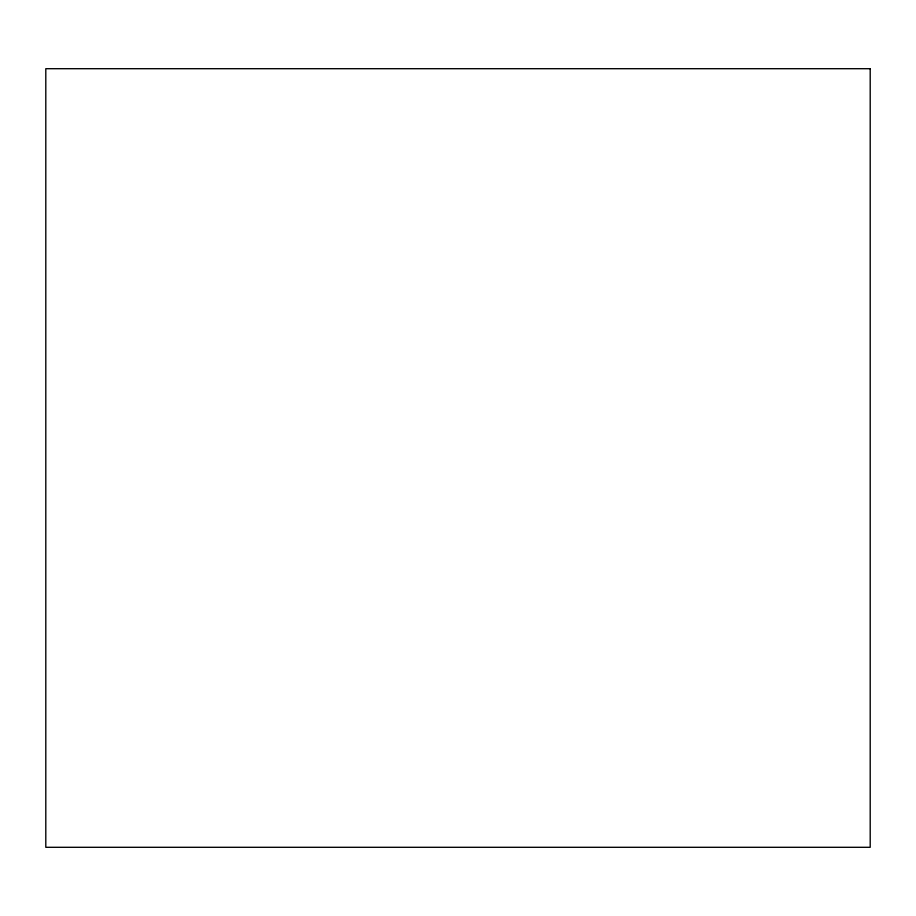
<?xml version="1.0" encoding="UTF-8"?>
<svg xmlns="http://www.w3.org/2000/svg" width="916" height="916" viewBox="0 0 916 916"><rect width="100%" height="100%" fill="white"/><g stroke="black" fill="none" stroke-linecap="round" stroke-linejoin="round"><path stroke-width="1.37" d="M870.2 68.7L45.8 68.7L45.8 847.3L870.2 847.3L870.2 68.7"/></g></svg>
